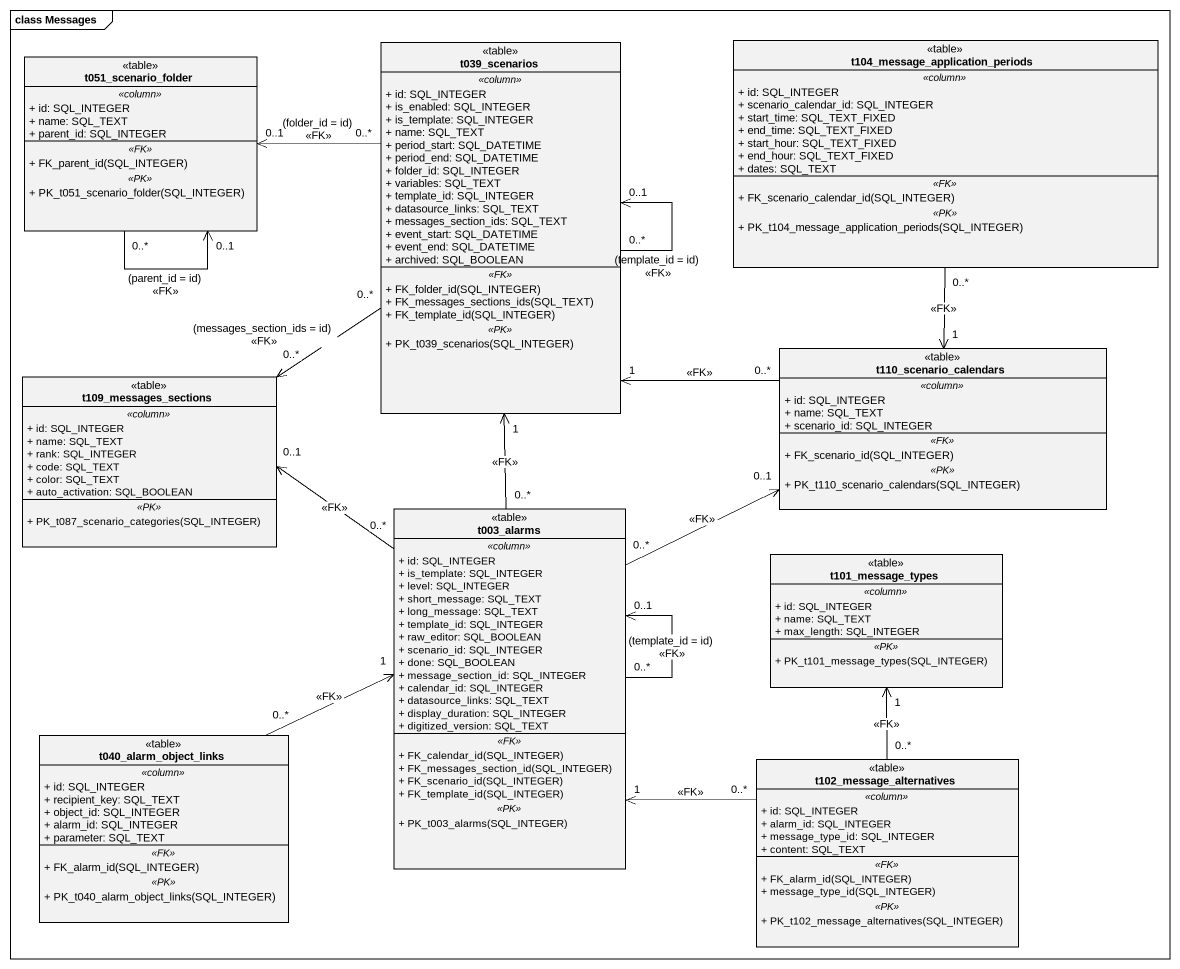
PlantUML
@startuml
mainframe class Messages
hide circle
hide empty members
skinparam classAttributeIconSize 0
class t051_scenario_folder <<table>> {
  .. <<column>> ..
  + id: SQL_INTEGER
  + name: SQL_TEXT
  + parent_id: SQL_INTEGER
  .. <<FK>> ..
  + FK_parent_id(SQL_INTEGER)
  .. <<PK>> ..
  + PK_t051_scenario_folder(SQL_INTEGER)
}
class t039_scenarios <<table>> {
  .. <<column>> ..
  + id: SQL_INTEGER
  + is_enabled: SQL_INTEGER
  + is_template: SQL_INTEGER
  + name: SQL_TEXT
  + period_start: SQL_DATETIME
  + period_end: SQL_DATETIME
  + folder_id: SQL_INTEGER
  + variables: SQL_TEXT
  + template_id: SQL_INTEGER
  + datasource_links: SQL_TEXT
  + messages_section_ids: SQL_TEXT
  + event_start: SQL_DATETIME
  + event_end: SQL_DATETIME
  + archived: SQL_BOOLEAN
  .. <<FK>> ..
  + FK_folder_id(SQL_INTEGER)
  + FK_messages_sections_ids(SQL_TEXT)
  + FK_template_id(SQL_INTEGER)
  .. <<PK>> ..
  + PK_t039_scenarios(SQL_INTEGER)
}
class "t104_message_application_periods" as t104_message_application <<table>> {
  .. <<column>> ..
  + id: SQL_INTEGER
  + scenario_calendar_id: SQL_INTEGER
  + start_time: SQL_TEXT_FIXED
  + end_time: SQL_TEXT_FIXED
  + start_hour: SQL_TEXT_FIXED
  + end_hour: SQL_TEXT_FIXED
  + dates: SQL_TEXT
  .. <<FK>> ..
  + FK_scenario_calendar_id(SQL_INTEGER)
  .. <<PK>> ..
  + PK_t104_message_application_periods(SQL_INTEGER)
}
class t110_scenario_calendars <<table>> {
  .. <<column>> ..
  + id: SQL_INTEGER
  + name: SQL_TEXT
  + scenario_id: SQL_INTEGER
  .. <<FK>> ..
  + FK_scenario_id(SQL_INTEGER)
  .. <<PK>> ..
  + PK_t110_scenario_calendars(SQL_INTEGER)
}
class t109_messages_sections <<table>> {
  .. <<column>> ..
  + id: SQL_INTEGER
  + name: SQL_TEXT
  + rank: SQL_INTEGER
  + code: SQL_TEXT
  + color: SQL_TEXT
  + auto_activation: SQL_BOOLEAN
  .. <<PK>> ..
  + PK_t087_scenario_categories(SQL_INTEGER)
}
class t003_alarms <<table>> {
  .. <<column>> ..
  + id: SQL_INTEGER
  + is_template: SQL_INTEGER
  + level: SQL_INTEGER
  + short_message: SQL_TEXT
  + long_message: SQL_TEXT
  + template_id: SQL_INTEGER
  + raw_editor: SQL_BOOLEAN
  + scenario_id: SQL_INTEGER
  + done: SQL_BOOLEAN
  + message_section_id: SQL_INTEGER
  + calendar_id: SQL_INTEGER
  + datasource_links: SQL_TEXT
  + display_duration: SQL_INTEGER
  + digitized_version: SQL_TEXT
  .. <<FK>> ..
  + FK_calendar_id(SQL_INTEGER)
  + FK_messages_section_id(SQL_INTEGER)
  + FK_scenario_id(SQL_INTEGER)
  + FK_template_id(SQL_INTEGER)
  .. <<PK>> ..
  + PK_t003_alarms(SQL_INTEGER)
}
class t101_message_types <<table>> {
  .. <<column>> ..
  + id: SQL_INTEGER
  + name: SQL_TEXT
  + max_length: SQL_INTEGER
  .. <<PK>> ..
  + PK_t101_message_types(SQL_INTEGER)
}
class t040_alarm_object_links <<table>> {
  .. <<column>> ..
  + id: SQL_INTEGER
  + recipient_key: SQL_TEXT
  + object_id: SQL_INTEGER
  + alarm_id: SQL_INTEGER
  + parameter: SQL_TEXT
  .. <<FK>> ..
  + FK_alarm_id(SQL_INTEGER)
  .. <<PK>> ..
  + PK_t040_alarm_object_links(SQL_INTEGER)
}
class t102_message_alternatives <<table>> {
  .. <<column>> ..
  + id: SQL_INTEGER
  + alarm_id: SQL_INTEGER
  + message_type_id: SQL_INTEGER
  + content: SQL_TEXT
  .. <<FK>> ..
  + FK_alarm_id(SQL_INTEGER)
  + message_type_id(SQL_INTEGER)
  .. <<PK>> ..
  + PK_t102_message_alternatives(SQL_INTEGER)
}
t051_scenario_folder "0..*" --> "0..1" t051_scenario_folder : (parent_id = id)\n<<FK>>
t039_scenarios "0..*" -left-> "0..1" t051_scenario_folder : (folder_id = id)\n<<FK>>
t039_scenarios "0..*" --> "0..1" t039_scenarios : (template_id = id)\n<<FK>>
t039_scenarios "0..*" --> "0..*" t109_messages_sections : (messages_section_ids = id)\n<<FK>>
t104_message_application "0..*" --> "1" t110_scenario_calendars : <<FK>>
t110_scenario_calendars "0..*" -left-> "1" t039_scenarios : <<FK>>
t003_alarms "0..*" -up-> "1" t039_scenarios : <<FK>>
t003_alarms "0..*" -up-> "0..1" t110_scenario_calendars : <<FK>>
t003_alarms "0..*" -up-> "0..1" t109_messages_sections : <<FK>>
t003_alarms "0..*" --> "0..1" t003_alarms : (template_id = id)\n<<FK>>
t040_alarm_object_links "0..*" -right-> "1" t003_alarms : <<FK>>
t102_message_alternatives "0..*" -left-> "1" t003_alarms : <<FK>>
t102_message_alternatives "0..*" -up-> "1" t101_message_types : <<FK>>
@enduml
